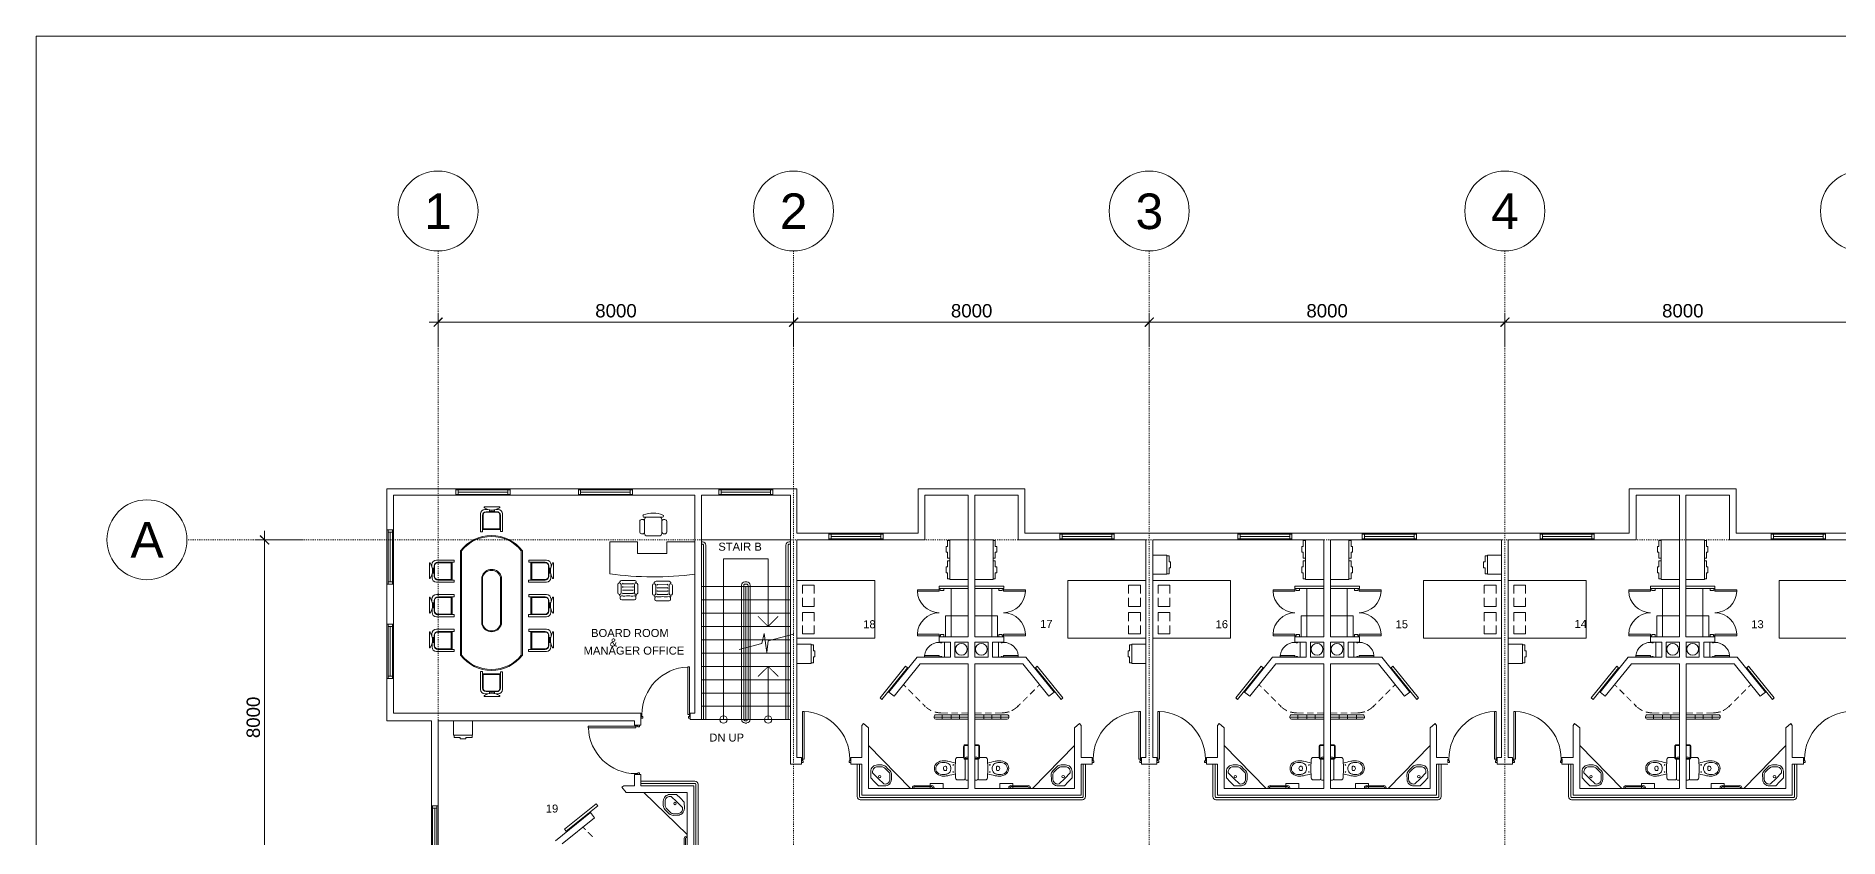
# Model space of a CAD drawing. Header units: feet. Extents: x 24 to 2788, y 15 to 613.
# Drawn here: x 23.6 to 429.2, y 405.8 to 586.3 of the extents above; entities that cross this region are included whole.
import ezdxf

# ---------------------------------------------------------------- set-up
doc = ezdxf.new("R2010")
doc.units = ezdxf.units.FT
doc.header["$MEASUREMENT"] = 0
doc.linetypes.add('DASHED', pattern=[0.5, 0.25, -0.25])
doc.layers.get('0').update_dxf_attribs({"color": 255, "lineweight": 0})
for name, color, linetype, lineweight in [('Dimmension', 250, 'Continuous', 0), ('Furnatures', 30, 'Continuous', 15), ('Pluming', 4, 'Continuous', 13), ('Text', 251, 'Continuous', 9)]:
    doc.layers.add(name, color=color, linetype=linetype, lineweight=lineweight)
doc.layers.add('Doors', color=7, linetype='Continuous')
doc.layers.add('Grid', color=1, linetype='Continuous')
doc.styles.add('PDF Arial', font='arial.ttf')

# ---------------------------------------------------------------- blocks, each defined once
blk = doc.blocks.new('Chair-1')
at = {"layer": 'Furnatures', "lineweight": 0}
for points in [[(-0.163, -0.057), (-0.091, -0.057), (-0.172, -0.019, -0.666626), (-0.171, 0), (0.171, 0, -0.666626), (0.172, -0.019), (0.085, -0.055), (0.135, -0.055, -0.391623), (0.239, -0.157), (0.239, -0.555), (0.188, -0.555), (0.188, -0.508), (-0.214, -0.508), (-0.214, -0.559), (-0.26, -0.559), (-0.26, -0.157, -0.414208), (-0.161, -0.057)], [(0.188, -0.508), (0.188, -0.186, 0.417363), (0.107, -0.107), (-0.135, -0.107, 0.405011), (-0.214, -0.186), (-0.214, -0.508)]]:
    blk.add_lwpolyline(points, format="xyb", dxfattribs=at)
blk.add_lwpolyline([(0.174, -0.178, 0.419733), (0.116, -0.116), (-0.138, -0.116, 0.359852), (-0.201, -0.178), (-0.201, -0.491), (0.174, -0.491)], format="xyb", close=True, dxfattribs=at)
blk.add_lwpolyline([(-0.057, -0.064), (-0.057, -0.093), (0.053, -0.093), (0.053, -0.064)], dxfattribs=at)
blk.add_arc((-0.006, 0.229), 0.298, 252.295, 287.705, dxfattribs=at)
blk = doc.blocks.new('Table')
at = {"layer": 'Furnatures', "lineweight": 0}
for points in [[(0.694, 1.122), (0.694, -1.23, -0.488212), (-0.699, -1.23), (-0.699, 1.122, -0.492401)], [(0.669, 1.122), (0.669, -1.23, -0.475138), (-0.673, -1.23), (-0.673, 1.12, -0.480962)], [(0.22, 0.529), (0.22, -0.533, -0.769265), (-0.22, -0.533), (-0.22, 0.529, -0.788517)], [(-0.203, 0.529), (-0.203, -0.533, 0.736835), (0.199, -0.533), (0.199, 0.529, 0.757942)]]:
    blk.add_lwpolyline(points, format="xyb", close=True, dxfattribs=at)
blk = doc.blocks.new('Chair2')
at = {"layer": 'Furnatures', "lineweight": 0}
for points in [[(-0.146, 0), (0.146, 0, -0.362248), (0.181, -0.031), (0.181, -0.061, -0.414213), (0.149, -0.093, 0.071582), (0.075, -0.086, -0.11845), (-0.071, -0.086, 0.079777), (-0.144, -0.093, -0.432167), (-0.175, -0.062), (-0.176, -0.032, -0.399545), (-0.146, 0)], [(-0.183, -0.124, -0.390131), (-0.144, -0.155), (-0.144, -0.347, -0.458804), (-0.181, -0.382, -0.386542), (-0.217, -0.347), (-0.217, -0.155, -0.35836), (-0.183, -0.124), (-0.183, -0.109, -0.400862), (-0.166, -0.084)], [(-0.178, -0.383), (-0.179, -0.41, 0.380657), (-0.148, -0.438), (0.15, -0.438, 0.357836), (0.191, -0.408), (0.192, -0.382)], [(0.127, -0.133, -0.414214), (0.115, -0.144), (-0.106, -0.145, -0.414214), (-0.115, -0.134)], [(0.112, -0.219), (-0.105, -0.218, -0.414214), (-0.114, -0.208)], [(0.125, -0.281, -0.414214), (0.113, -0.291), (-0.104, -0.29, -0.414214), (-0.113, -0.28)], [(-0.113, -0.352, 0.414214), (-0.102, -0.362, 0.414185), (-0.113, -0.373)], [(0.126, -0.353, -0.414214), (0.114, -0.363), (-0.102, -0.362)], [(0.123, -0.23, 0.414214), (0.112, -0.219, 0.414214), (0.123, -0.209)], [(0.194, -0.124), (0.194, -0.107, 0.399007), (0.171, -0.083)]]:
    blk.add_lwpolyline(points, format="xyb", dxfattribs=at)
blk.add_lwpolyline([(0.2, -0.382), (0.192, -0.382, -0.337746), (0.158, -0.35), (0.158, -0.158, -0.348336), (0.19, -0.124), (0.198, -0.123, -0.361892), (0.232, -0.158), (0.232, -0.35, -0.379542)], format="xyb", close=True, dxfattribs=at)
for centre, start, end in [((-0.106, -0.156), 90.2087, 180.203), ((-0.105, -0.229), 90.3669, 180.2212), ((-0.103, -0.301), 90.2087, 180.203), ((0.115, -0.302), 0.2032, 90.2032), ((0.116, -0.154), 0.2032, 90.2032), ((0.116, -0.374), 0.2032, 90.2032)]:
    blk.add_arc(centre, 0.0106, start, end, dxfattribs=at)
blk = doc.blocks.new('Chair3')
at = {"layer": 'Furnatures', "lineweight": 0}
for points in [[(-0.21, -0.038, 0.699629), (-0.21, -0.09), (-0.129, -0.09), (0.146, -0.09), (0.205, -0.09), (0.218, -0.09, 0.836403), (0.226, -0.045, 0.191066), (-0.21, -0.038)], [(-0.188, -0.185, 0.414214), (-0.229, -0.145), (-0.258, -0.145, 0.414214), (-0.298, -0.185), (-0.298, -0.427, 0.414186), (-0.258, -0.467), (-0.229, -0.467, 0.414214), (-0.188, -0.427)], [(0.144, -0.09, -0.414213), (0.201, -0.147), (0.201, -0.185), (0.201, -0.427), (0.201, -0.456, -0.414213), (0.144, -0.513), (-0.131, -0.513, -0.414185), (-0.188, -0.456), (-0.188, -0.427), (-0.188, -0.185), (-0.188, -0.147, -0.414213), (-0.131, -0.09)], [(0.201, -0.427, 0.414186), (0.241, -0.467), (0.271, -0.467, 0.414214), (0.311, -0.427), (0.311, -0.185, 0.414214), (0.271, -0.145), (0.241, -0.145, 0.414214), (0.201, -0.185)]]:
    blk.add_lwpolyline(points, format="xyb", dxfattribs=at)
blk = doc.blocks.new('Office')
at = {"layer": 'Furnatures', "lineweight": 0}
blk.add_lwpolyline([(0.957, -0.469), (0.957, 0.262), (0.33, 0.262), (0.33, 0), (-0.33, 0), (-0.33, 0.262), (-0.957, 0.262), (-0.957, -0.457, 0.068224)], format="xyb", close=True, dxfattribs=at)
blk = doc.blocks.new('Door')
at = {"layer": 'Doors', "lineweight": 5}
for points in [[(-0.059, 0.08), (-0.021, 0.08), (-0.021, 1.152), (-0.059, 1.152)], [(-1.109, 0), (-1.071, 0), (-1.071, 0.038), (-1.088, 0.038), (-1.088, 0.08), (-1.109, 0.08)], [(0, 0), (-0.038, 0), (-0.038, 0.038), (-0.021, 0.038), (-0.021, 0.08), (0, 0.08)]]:
    blk.add_lwpolyline(points, close=True, dxfattribs=at)
blk.add_arc((-0.015, 0.079), 1.073, 92.3612, 179.9488, dxfattribs=at)
blk = doc.blocks.new('Window')
at = {"lineweight": 0}
for points in [[(1.219, 0), (0, 0), (0, 0.148), (1.219, 0.148)], [(0.051, 0.021), (0.051, 0.123), (0, 0.123), (0, 0.021)], [(1.219, 0.021), (1.219, 0.123), (1.168, 0.123), (1.168, 0.021)]]:
    blk.add_lwpolyline(points, close=True, dxfattribs=at)
for points in [[(0.051, 0.123), (1.168, 0.123)], [(1.168, 0.072), (0.051, 0.072)], [(0.051, 0.021), (1.168, 0.021)]]:
    blk.add_lwpolyline(points, dxfattribs=at)
blk = doc.blocks.new('Sink')
at = {"layer": 'Pluming', "lineweight": 0}
blk.add_lwpolyline([(-0.225, -0.135), (-0.174, -0.186), (-0.128, -0.233, 0.20163), (-0.038, -0.268), (0.063, -0.264, 0.196173), (0.169, -0.219, 0.201655), (0.212, -0.111), (0.212, -0.111), (0.21, 0.028), (0.121, 0.116), (0.032, 0.201), (-0.112, 0.201), (-0.112, 0.201, 0.201655), (-0.22, 0.156, 0.196173), (-0.262, 0.051), (-0.262, -0.047, 0.201655), (-0.225, -0.136)], format="xyb", dxfattribs=at)
blk.add_lwpolyline([(-0.098, -0.207, 0.20163), (-0.038, -0.231), (0.063, -0.231, 0.196173), (0.138, -0.198, 0.201654), (0.169, -0.121), (0.167, -0.091), (0.04, 0.036), (-0.087, 0.159), (-0.112, 0.159, 0.201654), (-0.189, 0.126, 0.196173), (-0.22, 0.051), (-0.22, -0.047, 0.201655), (-0.195, -0.106), (-0.149, -0.156)], format="xyb", close=True, dxfattribs=at)
blk.add_circle((0, 0), 0.0275, dxfattribs=at)
blk = doc.blocks.new('accessible Hand')
at = {"layer": 'Pluming', "lineweight": 0}
for points in [[(0.047, 0.639), (0.047, 0.25)], [(0.072, 0.639), (0.072, 0.25)], [(0.11, 0.658), (0.091, 0.658)], [(0.11, 0.688), (0.095, 0.688)], [(0.091, 0.231), (0.11, 0.231)], [(0.095, 0.201), (0.11, 0.201)]]:
    blk.add_lwpolyline(points, dxfattribs=at)
blk.add_lwpolyline([(0, 0.292), (0, 0), (0.11, 0), (0.11, 0.292)], close=True, dxfattribs=at)
for centre, radius, start, end in [((0.095, 0.639), 0.0487, 90, 180), ((0.091, 0.639), 0.0191, 90, 180), ((0.095, 0.25), 0.0487, 180.0055, 270), ((0.091, 0.25), 0.0191, 180.0056, 269.9999)]:
    blk.add_arc(centre, radius, start, end, dxfattribs=at)
blk = doc.blocks.new('Toilet')
at = {"layer": 'Pluming', "lineweight": 0}
blk.add_line((-0.256, 0), (0.256, 0), dxfattribs=at)
for points in [[(-0.126, 0.712, 0.180883), (-0.183, 0.539, 0.034528), (-0.171, 0.457, 0.017331), (-0.131, 0.289)], [(0.126, 0.518, 0.165153), (0.106, 0.667, 0.571941), (-0.119, 0.667, 0.179597), (-0.142, 0.517, 0.068995), (-0.119, 0.452, 0.250971), (-0.028, 0.39, 0.054511), (0.011, 0.39, 0.25088), (0.103, 0.452, 0.068995), (0.126, 0.518)], [(0.114, 0.289, 0.017331), (0.154, 0.457, 0.011626), (0.164, 0.538, 0.180908), (0.107, 0.711, 0.440691), (-0.127, 0.711)], [(0.038, 0.523, 0.236067), (0.025, 0.548, 0.353499), (-0.044, 0.548, 0.236042), (-0.057, 0.523), (-0.057, 0.502, 0.380629), (-0.044, 0.487, 0.058069), (0.025, 0.487)], [(0.038, 0.523), (0.038, 0.502, -0.380629), (0.025, 0.487)], [(-0.542, 0), (-0.542, 0.07, -0.414214), (-0.506, 0.106), (-0.252, 0.106)], [(-0.529, 0), (-0.529, 0.07, -0.414214), (-0.506, 0.093), (-0.252, 0.093)], [(-0.256, 0.108, 0.237145), (-0.239, 0.074, 0.191995), (-0.235, 0.072, 0.414213), (-0.263, 0.044)], [(0.224, 0.072, 0.191995), (0.229, 0.074, 0.3575), (0.248, 0.104), (0.248, 0.239, 0.401104), (0.205, 0.284), (-0.006, 0.292), (-0.214, 0.284, 0.401077), (-0.256, 0.239)], [(-0.218, 0), (-0.218, 0.07, 0.414214), (-0.254, 0.106)], [(-0.231, 0), (-0.231, 0.07, 0.414214), (-0.254, 0.093)], [(0.258, 0), (0.258, 0.044, 0.414213), (0.231, 0.072), (-0.227, 0.072)]]:
    blk.add_lwpolyline(points, format="xyb", dxfattribs=at)
for points in [[(-0.263, 0), (-0.262, 0.046)], [(-0.256, 0.106), (-0.256, 0.241)], [(-0.235, 0.072), (0.226, 0.072)]]:
    blk.add_lwpolyline(points, dxfattribs=at)
for centre in [(-0.089, 0.337), (0.072, 0.337)]:
    blk.add_circle(centre, 0.00635, dxfattribs=at)
blk = doc.blocks.new('Small Door')
at = {"layer": 'Doors', "lineweight": 0}
for points in [[(-0.339, 0), (-0.322, 0), (-0.322, 0.025), (-0.33, 0.025), (-0.33, 0.055), (-0.339, 0.055)], [(0, 0), (-0.013, 0), (-0.013, 0.025), (-0.004, 0.025), (-0.004, 0.055), (0, 0.055)]]:
    blk.add_lwpolyline(points, dxfattribs=at)
blk.add_lwpolyline([(-0.004, 0.055), (-0.004, 0.385), (-0.034, 0.385), (-0.034, 0.055)], close=True, dxfattribs=at)
blk.add_arc((0.003, 0.054), 0.333, 96.3462, 179.842, dxfattribs=at)
blk = doc.blocks.new('Two Doors')
at = {"layer": 'Doors', "lineweight": 0}
for points in [[(-0.485, 0), (-0.485, 0.491), (-0.519, 0.491), (-0.519, 0)], [(0.485, 0), (0.485, 0.491), (0.519, 0.491), (0.519, 0)], [(0.544, 0), (0.519, 0), (0.519, -0.03), (0.493, -0.03), (0.493, -0.106), (0.544, -0.106)]]:
    blk.add_lwpolyline(points, close=True, dxfattribs=at)
blk.add_lwpolyline([(0.485, 0.491, 0.401509), (0, 0, 0.401481), (-0.485, 0.491)], format="xyb", dxfattribs=at)
blk.add_lwpolyline([(-0.544, -0.106), (-0.497, -0.106), (-0.497, -0.03), (-0.519, -0.03), (-0.519, 0), (-0.544, 0), (-0.544, -0.106)], dxfattribs=at)

msp = doc.modelspace()

# ---------------------------------------------------------------- linework, layer by layer
at = {"color": 255, "lineweight": 0, "transparency": 33554559}
for p, q in [((130.27, 484.15), (118.08, 484.15)), ((374.21, 473.15), (362.02, 473.15)), ((173.32, 462.39), (193.35, 462.39))]:
    msp.add_line(p, q, dxfattribs=at)
at = {"color": 255, "lineweight": 0}
msp.add_lwpolyline([(23.64, 586.31), (659.47, 586.31), (659.47, 64), (23.64, 64)], close=True, dxfattribs=at)
at = {"color": 255, "lineweight": 0, "transparency": 33554559}
for points in [[(253.97, 152.88), (253.97, 151.39), (246.1, 151.39), (246.1, 141.4), (222.09, 141.4), (222.09, 151.39), (194.83, 151.39), (194.83, 141.4), (102.58, 141.4), (102.58, 193.64), (112.57, 193.64), (112.57, 260.92), (102.58, 260.92), (102.58, 284.88), (112.57, 284.88), (112.57, 340.89), (102.58, 340.89), (102.58, 364.89), (112.57, 364.89), (112.57, 432.17), (102.58, 432.17), (102.58, 484.41), (145.64, 484.41)], [(112.57, 412.99), (114.1, 412.99), (114.1, 432.17), (158.25, 432.17), (158.25, 431.15), (159.73, 431.15), (159.73, 433.9), (104.06, 433.9), (104.06, 482.93), (145.64, 482.93)], [(118.08, 484.41), (118.08, 482.93)], [(118.08, 483.14), (130.27, 483.14)], [(118.58, 483.14), (118.58, 484.15)], [(129.76, 483.65), (118.58, 483.65)], [(129.76, 484.15), (129.76, 483.14)], [(130.27, 482.93), (130.27, 484.41)], [(414, 472.89), (414, 474.42), (406.09, 474.42), (406.09, 484.41), (382.08, 484.41), (382.08, 474.42), (246.1, 474.42), (246.1, 484.41), (222.09, 484.41), (222.09, 474.42), (194.83, 474.42), (194.83, 484.41), (157.83, 484.41)], [(157.83, 482.93), (171.84, 482.93), (171.84, 433.9), (170.83, 433.9), (170.83, 432.42), (173.32, 432.42), (173.32, 482.93), (193.35, 482.93), (193.35, 422.39), (195.85, 422.39), (195.85, 423.91), (194.83, 423.91), (194.83, 472.89), (223.58, 472.89), (223.58, 482.93), (233.36, 482.93), (233.36, 451.05), (226.84, 451.05)], [(177.22, 482.93), (177.22, 484.41)], [(189.41, 484.15), (177.22, 484.15), (177.22, 483.14), (189.41, 483.14)], [(177.77, 483.14), (177.77, 484.15)], [(188.9, 483.65), (177.77, 483.65)], [(188.9, 484.15), (188.9, 483.14)], [(189.41, 484.41), (189.41, 482.93)], [(192.33, 484.41), (194.07, 484.41)], [(341.23, 422.39), (338.73, 422.39), (338.73, 415.4), (289.45, 415.4), (289.45, 422.39), (286.95, 422.39), (286.95, 423.91), (289.45, 423.91), (289.45, 431.11), (289.79, 431.53), (290.93, 430.6), (290.93, 416.92), (313.33, 416.92), (313.33, 444.99), (302.53, 444.99), (296.69, 437.71), (295.51, 438.64), (301.81, 446.52), (309.35, 446.52), (309.35, 449.9), (306.81, 449.9), (306.81, 451.05), (313.33, 451.05), (313.33, 472.89), (306.17, 472.89), (274.85, 472.89), (274.85, 423.91), (275.82, 423.91), (275.82, 422.39), (272.35, 422.39), (272.35, 423.91), (273.32, 423.91), (273.32, 472.89), (244.58, 472.89), (244.58, 482.93), (234.84, 482.93), (234.84, 451.05), (241.36, 451.05), (241.36, 449.9), (238.82, 449.9), (238.82, 446.52), (246.35, 446.52), (252.66, 438.64), (251.52, 437.71), (245.63, 444.99), (234.84, 444.99), (234.84, 416.92), (257.23, 416.92), (257.23, 430.6), (258.42, 431.53), (258.76, 431.11), (258.76, 423.91), (261.26, 423.91), (261.26, 422.39), (258.76, 422.39), (258.76, 415.4), (209.44, 415.4), (209.44, 422.39), (206.94, 422.39), (206.94, 423.91), (209.44, 423.91), (209.44, 431.11), (209.77, 431.53), (210.92, 430.6), (210.92, 416.92), (233.36, 416.92), (233.36, 444.99), (222.52, 444.99), (216.68, 437.71), (215.49, 438.64), (221.84, 446.52), (229.38, 446.52), (229.38, 449.9), (226.84, 449.9), (226.84, 451.3), (227.13, 451.3), (227.13, 451.56), (227.89, 451.56), (227.89, 451.05)], [(341.23, 423.91), (338.73, 423.91), (338.73, 431.11), (338.39, 431.53), (337.25, 430.6), (337.25, 416.92), (314.85, 416.92), (314.85, 444.99), (325.65, 444.99), (331.49, 437.71), (332.68, 438.64), (326.37, 446.52), (318.83, 446.52), (318.83, 449.9), (321.37, 449.9), (321.37, 451.05), (314.85, 451.05), (314.85, 472.89), (353.34, 472.89), (353.34, 423.91), (352.36, 423.91), (352.36, 422.39), (355.83, 422.39), (355.83, 423.91), (354.86, 423.91), (354.86, 472.89), (383.61, 472.89), (383.61, 482.93), (393.34, 482.93), (393.34, 451.05), (386.82, 451.05), (386.82, 449.9), (389.36, 449.9), (389.36, 446.52), (381.83, 446.52), (375.52, 438.64), (376.66, 437.71), (382.55, 444.99), (393.34, 444.99), (393.34, 416.92), (370.95, 416.92), (370.95, 430.6), (369.76, 431.53), (369.42, 431.11), (369.42, 423.91), (366.93, 423.91), (366.93, 422.39), (369.42, 422.39), (369.42, 415.4), (418.75, 415.4), (418.75, 422.39), (421.24, 422.39), (421.24, 423.91), (418.75, 423.91), (418.75, 431.11), (418.41, 431.53), (417.26, 430.6), (417.26, 416.92), (394.87, 416.92), (394.87, 444.99), (405.66, 444.99), (411.51, 437.71), (412.69, 438.64), (406.34, 446.52), (398.81, 446.52), (398.81, 449.9), (401.35, 449.9), (401.35, 451.05), (394.83, 451.05), (394.83, 482.93), (404.61, 482.93), (404.61, 472.89), (433.35, 472.89)], [(414, 474.42), (433.35, 474.42), (433.35, 484.41), (525.6, 484.41), (525.6, 462.94), (524.12, 462.94)], [(104.06, 475.14), (102.58, 475.14)], [(103.85, 475.14), (103.85, 474.59), (102.83, 474.59)], [(102.83, 462.94), (102.83, 475.14)], [(103.34, 463.45), (103.34, 474.59)], [(103.85, 474.59), (103.85, 463.45)], [(173.32, 472.89), (193.35, 472.89)], [(173.32, 472.43), (173.58, 472.43)], [(173.32, 471.92), (173.58, 471.92)], [(173.83, 471.67), (173.83, 432.42)], [(174.34, 471.67), (174.34, 432.42)], [(192.33, 471.67), (192.33, 432.42)], [(192.84, 471.67), (192.84, 432.42)], [(193.35, 472.43), (193.09, 472.43)], [(193.35, 471.92), (193.09, 471.92)], [(201.99, 472.89), (201.99, 474.42)], [(214.18, 473.15), (201.99, 473.15), (201.99, 474.16), (214.18, 474.16)], [(202.49, 474.16), (202.49, 473.15)], [(202.49, 473.66), (213.67, 473.66)], [(213.67, 473.15), (213.67, 474.16)], [(214.18, 474.42), (214.18, 472.89)], [(229.21, 468.74), (228.7, 468.74), (228.7, 470.1), (228.4, 470.1), (228.4, 471.41), (228.7, 471.41), (228.7, 472.77), (229.21, 472.77)], [(238.94, 468.74), (239.45, 468.74), (239.45, 470.1), (239.79, 470.1), (239.79, 471.41), (239.45, 471.41), (239.45, 472.77), (238.94, 472.77)], [(253.97, 472.89), (253.97, 474.42)], [(266.17, 474.16), (253.97, 474.16), (253.97, 473.15), (266.17, 473.15)], [(254.52, 473.15), (254.52, 474.16)], [(265.66, 473.66), (254.52, 473.66)], [(265.66, 474.16), (265.66, 473.15)], [(266.17, 472.89), (266.17, 474.42)], [(293.98, 474.42), (293.98, 472.89)], [(306.17, 473.15), (293.98, 473.15), (293.98, 474.16), (306.17, 474.16)], [(294.53, 474.16), (294.53, 473.15)], [(294.53, 473.66), (305.67, 473.66)], [(305.67, 473.15), (305.67, 474.16)], [(306.17, 472.89), (306.17, 474.42)], [(309.22, 468.74), (308.71, 468.74), (308.71, 470.1), (308.38, 470.1), (308.38, 471.41), (308.71, 471.41), (308.71, 472.77), (309.22, 472.77)], [(314.85, 472.89), (314.85, 463.96), (318.96, 463.96), (318.96, 472.89)], [(318.96, 468.74), (319.47, 468.74), (319.47, 470.1), (319.81, 470.1), (319.81, 471.41), (319.47, 471.41), (319.47, 472.77), (318.96, 472.77)], [(322.01, 472.89), (322.01, 474.42)], [(322.52, 473.15), (322.52, 474.16)], [(333.65, 473.66), (322.52, 473.66)], [(333.65, 474.16), (333.65, 473.15)], [(334.2, 474.42), (334.2, 472.89)], [(362.02, 472.89), (362.02, 474.42)], [(362.02, 474.16), (374.21, 474.16)], [(362.52, 474.16), (362.52, 473.15)], [(362.52, 473.66), (373.66, 473.66)], [(373.66, 473.15), (373.66, 474.16)], [(374.21, 472.89), (374.21, 474.42)], [(389.24, 468.74), (388.73, 468.74), (388.73, 470.1), (388.39, 470.1), (388.39, 471.41), (388.73, 471.41), (388.73, 472.77), (389.24, 472.77)], [(393.34, 463.96), (389.24, 463.96), (389.24, 472.89), (393.34, 472.89)], [(394.83, 463.96), (398.97, 463.96), (398.97, 472.89), (394.83, 472.89)], [(398.97, 468.74), (399.48, 468.74), (399.48, 470.1), (399.78, 470.1), (399.78, 471.41), (399.48, 471.41), (399.48, 472.77), (398.97, 472.77)], [(414, 473.15), (426.2, 473.15), (426.2, 474.16), (414, 474.16)], [(414.51, 473.15), (414.51, 474.16)], [(425.69, 473.66), (414.51, 473.66)], [(425.69, 474.16), (425.69, 473.15)], [(426.2, 472.89), (426.2, 474.42)], [(178.32, 432.42), (178.32, 468.66), (188.35, 468.66), (188.35, 453.42)], [(229.21, 468.15), (228.7, 468.15), (228.7, 466.8), (228.4, 466.8), (228.4, 465.44), (228.7, 465.44), (228.7, 464.09), (229.21, 464.09)], [(238.94, 468.15), (239.45, 468.15), (239.45, 466.8), (239.79, 466.8), (239.79, 465.44), (239.45, 465.44), (239.45, 464.09), (238.94, 464.09)], [(278.02, 465.27), (278.53, 465.27), (278.53, 466.63), (278.87, 466.63), (278.87, 467.94), (278.53, 467.94), (278.53, 469.29), (278.02, 469.29)], [(309.22, 468.15), (308.71, 468.15), (308.71, 466.8), (308.38, 466.8), (308.38, 465.44), (308.71, 465.44), (308.71, 464.09), (309.22, 464.09)], [(318.96, 468.15), (319.47, 468.15), (319.47, 466.8), (319.81, 466.8), (319.81, 465.44), (319.47, 465.44), (319.47, 464.09), (318.96, 464.09)], [(350.16, 465.27), (349.65, 465.27), (349.65, 466.63), (349.31, 466.63), (349.31, 467.94), (349.65, 467.94), (349.65, 469.29), (350.16, 469.29)], [(353.34, 469.42), (350.16, 469.42), (350.16, 465.15), (353.34, 465.15)], [(389.24, 468.15), (388.73, 468.15), (388.73, 466.8), (388.39, 466.8), (388.39, 465.44), (388.73, 465.44), (388.73, 464.09), (389.24, 464.09)], [(398.97, 468.15), (399.48, 468.15), (399.48, 466.8), (399.78, 466.8), (399.78, 465.44), (399.48, 465.44), (399.48, 464.09), (398.97, 464.09)], [(102.58, 462.94), (104.06, 462.94)], [(102.83, 463.45), (103.85, 463.45), (103.85, 462.94)], [(182.34, 462.65), (182.34, 432.42)], [(182.85, 462.65), (182.85, 432.42)], [(183.57, 463.41), (183.1, 463.41)], [(183.57, 462.9), (183.1, 462.9)], [(183.31, 462.39), (183.31, 432.42)], [(183.82, 462.65), (183.82, 432.42)], [(184.33, 462.65), (184.33, 432.42)], [(198.73, 460.79), (198.73, 462.69), (196.06, 462.69), (196.06, 460.79)], [(233.36, 462.44), (226.84, 462.44), (226.84, 461.93), (233.36, 461.93)], [(234.84, 462.44), (241.36, 462.44), (241.36, 461.93), (234.84, 461.93)], [(269.43, 460.79), (269.43, 462.69), (272.09, 462.69), (272.09, 460.79)], [(278.74, 460.79), (278.74, 462.69), (276.07, 462.69), (276.07, 460.79)], [(313.33, 462.44), (306.81, 462.44), (306.81, 461.93), (313.33, 461.93)], [(314.85, 462.44), (321.37, 462.44), (321.37, 461.93), (314.85, 461.93)], [(349.44, 460.79), (349.44, 462.69), (352.11, 462.69), (352.11, 460.79)], [(358.76, 460.79), (358.76, 462.69), (356.09, 462.69), (356.09, 460.79)], [(393.34, 462.44), (386.82, 462.44), (386.82, 461.93), (393.34, 461.93)], [(394.87, 462.44), (401.35, 462.44), (401.35, 461.93), (394.87, 461.93)], [(173.32, 459.39), (193.35, 459.39)], [(196.06, 459.85), (196.06, 457.91), (198.73, 457.91), (198.73, 459.85)], [(229.55, 451.05), (229.55, 461.93)], [(238.65, 451.05), (238.65, 461.93)], [(272.09, 459.85), (272.09, 457.91), (269.43, 457.91), (269.43, 459.85)], [(276.07, 459.85), (276.07, 457.91), (278.74, 457.91), (278.74, 459.85)], [(309.56, 451.05), (309.56, 461.93)], [(318.62, 451.05), (318.62, 461.93)], [(352.11, 459.85), (352.11, 457.91), (349.44, 457.91), (349.44, 459.85)], [(356.09, 459.85), (356.09, 457.91), (358.76, 457.91), (358.76, 459.85)], [(389.53, 451.05), (389.53, 461.93)], [(398.64, 451.05), (398.64, 461.93)], [(173.32, 456.42), (193.35, 456.42)], [(198.73, 454.6), (198.73, 456.51), (196.06, 456.51), (196.06, 454.6)], [(228.23, 451.05), (228.23, 455.83), (233.36, 455.83)], [(239.92, 451.05), (239.92, 455.83), (234.84, 455.83)], [(269.43, 454.6), (269.43, 456.51), (272.09, 456.51), (272.09, 454.6)], [(278.74, 454.6), (278.74, 456.51), (276.07, 456.51), (276.07, 454.6)], [(308.25, 451.05), (308.25, 455.83), (313.33, 455.83)], [(319.93, 451.05), (319.93, 455.83), (314.85, 455.83)], [(349.44, 454.6), (349.44, 456.51), (352.11, 456.51), (352.11, 454.6)], [(358.76, 454.6), (358.76, 456.51), (356.09, 456.51), (356.09, 454.6)], [(388.26, 451.05), (388.26, 455.83), (393.34, 455.83)], [(399.95, 451.05), (399.95, 455.83), (394.87, 455.83)], [(104.06, 453.88), (102.58, 453.88)], [(102.83, 453.38), (103.85, 453.38), (103.85, 453.88)], [(102.83, 453.88), (102.83, 441.69), (103.85, 441.69), (103.85, 442.2), (102.83, 442.2)], [(103.34, 453.38), (103.34, 442.2)], [(103.85, 442.2), (103.85, 453.38)], [(173.32, 453.42), (193.35, 453.42)], [(173.32, 450.41), (193.35, 450.41)], [(194.07, 451.68), (188.35, 450.16), (188.01, 447.53), (187.46, 451.85), (186.91, 449.57), (181.83, 448.21)], [(196.06, 453.63), (196.06, 451.73), (198.73, 451.73), (198.73, 453.63)], [(272.09, 453.63), (272.09, 451.73), (269.43, 451.73), (269.43, 453.63)], [(276.07, 453.63), (276.07, 451.73), (278.74, 451.73), (278.74, 453.63)], [(352.11, 453.63), (352.11, 451.73), (349.44, 451.73), (349.44, 453.63)], [(356.09, 453.63), (356.09, 451.73), (358.76, 451.73), (358.76, 453.63)], [(173.32, 447.41), (193.35, 447.41)], [(194.83, 445.08), (198.01, 445.08), (198.01, 449.4), (194.83, 449.4)], [(198.01, 449.27), (198.51, 449.27), (198.51, 447.91), (198.85, 447.91), (198.85, 446.6), (198.51, 446.6), (198.51, 445.25), (198.01, 445.25)], [(228.02, 446.52), (228.02, 449.9)], [(240.13, 446.52), (240.13, 449.9)], [(270.15, 449.27), (269.64, 449.27), (269.64, 447.91), (269.34, 447.91), (269.34, 446.6), (269.64, 446.6), (269.64, 445.25), (270.15, 445.25)], [(273.32, 445.08), (270.15, 445.08), (270.15, 449.4), (273.32, 449.4)], [(308.04, 446.52), (308.04, 449.9)], [(320.14, 446.52), (320.14, 449.9)], [(358.04, 449.27), (358.54, 449.27), (358.54, 447.91), (358.84, 447.91), (358.84, 446.6), (358.54, 446.6), (358.54, 445.25), (358.04, 445.25)], [(388.05, 446.52), (388.05, 449.9)], [(394.83, 449.9), (397.83, 449.9), (397.83, 446.52), (394.87, 446.52), (394.87, 449.9)], [(400.16, 446.52), (400.16, 449.9)], [(173.32, 444.4), (193.35, 444.4)], [(188.35, 432.42), (188.35, 444.4)], [(104.06, 441.69), (102.58, 441.69)], [(173.32, 441.4), (193.35, 441.4)], [(173.32, 438.39), (193.35, 438.39)], [(173.32, 435.43), (193.35, 435.43)], [(223.58, 435.34), (223.7, 435.51)], [(233.36, 433.82), (233.36, 434.03)], [(234.84, 433.82), (234.84, 434.03)], [(242.5, 434.28), (242.54, 434.11)], [(243.26, 434.41), (243.18, 434.58)], [(244.62, 435.34), (244.45, 435.51)], [(303.59, 435.34), (303.72, 435.51)], [(313.33, 433.82), (313.33, 434.03)], [(314.85, 433.82), (314.85, 434.03)], [(322.47, 434.28), (322.56, 434.11)], [(323.28, 434.41), (323.19, 434.58)], [(324.46, 435.51), (324.59, 435.34)], [(383.56, 435.34), (383.73, 435.51)], [(402.49, 434.28), (402.57, 434.11)], [(403.29, 434.41), (403.21, 434.58)], [(404.61, 435.34), (404.48, 435.51)], [(193.35, 432.42), (173.32, 432.42)], [(183.57, 432.17), (183.1, 432.17)], [(183.57, 431.66), (183.1, 431.66)], [(225.74, 433.01), (233.36, 433.01)], [(233.36, 432.5), (226.07, 432.5)], [(227.47, 432.5), (227.47, 433.52)], [(229.5, 432.5), (229.5, 433.52)], [(231.37, 432.5), (231.37, 433.52)], [(242.46, 433.01), (234.84, 433.01)], [(234.84, 432.5), (242.12, 432.5)], [(236.83, 432.5), (236.83, 433.52)], [(238.69, 432.5), (238.69, 433.52)], [(240.72, 432.5), (240.72, 433.52)], [(305.75, 433.01), (313.37, 433.01)], [(313.37, 432.5), (306.09, 432.5)], [(307.49, 432.5), (307.49, 433.52)], [(309.52, 432.5), (309.52, 433.52)], [(311.38, 432.5), (311.38, 433.52)], [(322.47, 433.01), (314.85, 433.01)], [(314.85, 432.5), (322.13, 432.5)], [(316.84, 432.5), (316.84, 433.52)], [(318.71, 432.5), (318.71, 433.52)], [(320.74, 432.5), (320.74, 433.52)], [(385.77, 433.01), (393.39, 433.01)], [(393.39, 432.5), (386.1, 432.5)], [(387.5, 432.5), (387.5, 433.52)], [(389.53, 432.5), (389.53, 433.52)], [(391.4, 432.5), (391.4, 433.52)], [(402.49, 433.01), (394.87, 433.01)], [(394.87, 432.5), (402.15, 432.5)], [(396.86, 432.5), (396.86, 433.52)], [(398.72, 432.5), (398.72, 433.52)], [(400.75, 432.5), (400.75, 433.52)], [(121.72, 428.95), (121.72, 428.44), (120.36, 428.44), (120.36, 428.14), (119.05, 428.14), (119.05, 428.44), (117.69, 428.44), (117.69, 428.95)], [(220.36, 416.92), (210.92, 426.62)], [(247.79, 416.92), (257.23, 426.62)], [(300.38, 416.92), (290.93, 426.62)], [(327.81, 416.92), (337.25, 426.62)], [(380.39, 416.92), (370.95, 426.62)], [(407.82, 416.92), (417.26, 426.62)], [(208.38, 422.39), (208.38, 415.1)], [(288.39, 422.39), (288.39, 415.1)], [(288.9, 422.39), (288.9, 415.1)], [(368.41, 422.39), (368.41, 415.1)], [(170.11, 393.64), (170.11, 416.04), (156.39, 416.04), (155.46, 417.22), (155.88, 417.56), (158.25, 417.56), (158.25, 420.06), (159.73, 420.06), (159.73, 417.56), (171.59, 417.56), (171.59, 368.24)], [(170.11, 406.59), (160.41, 416.04)], [(112.83, 401.35), (112.83, 412.99)], [(112.83, 412.48), (113.84, 412.48)], [(113.33, 412.48), (113.33, 401.35)], [(113.84, 400.79), (113.84, 412.99)], [(114.1, 400.79), (114.1, 412.99)], [(140.47, 405.16), (148.35, 411.51), (149.28, 410.32), (141.99, 404.44)]]:
    msp.add_lwpolyline(points, dxfattribs=at)
for points in [[(229.21, 463.96), (229.21, 472.89), (233.36, 472.89), (233.36, 463.96)], [(238.94, 463.96), (238.94, 472.89), (234.84, 472.89), (234.84, 463.96)], [(309.22, 463.96), (309.22, 472.89), (313.33, 472.89), (313.33, 463.96)], [(334.2, 473.15), (334.2, 474.16), (322.01, 474.16), (322.01, 473.15)], [(274.85, 465.15), (274.85, 469.42), (278.02, 469.42), (278.02, 465.15)], [(230.35, 446.52), (233.36, 446.52), (233.36, 449.9), (230.35, 449.9)], [(237.84, 446.52), (234.84, 446.52), (234.84, 449.9), (237.84, 449.9)], [(310.32, 446.52), (313.33, 446.52), (313.33, 449.9), (310.32, 449.9)], [(317.86, 446.52), (314.85, 446.52), (314.85, 449.9), (317.86, 449.9)], [(354.86, 449.4), (354.86, 445.08), (358.04, 445.08), (358.04, 449.4)], [(390.34, 446.52), (393.34, 446.52), (393.34, 449.9), (390.34, 449.9)], [(213.54, 437.33), (213.92, 436.99), (219.68, 444.1), (219.26, 444.44)], [(254.65, 437.33), (254.23, 436.99), (248.51, 444.1), (248.89, 444.44)], [(293.52, 437.33), (293.94, 436.99), (299.7, 444.1), (299.27, 444.44)], [(334.67, 437.33), (334.24, 436.99), (328.49, 444.1), (328.91, 444.44)], [(373.53, 437.33), (373.95, 436.99), (379.67, 444.1), (379.29, 444.44)], [(414.64, 437.33), (414.26, 436.99), (408.5, 444.1), (408.92, 444.44)], [(121.84, 432.17), (117.57, 432.17), (117.57, 428.95), (121.84, 428.95)], [(149.66, 413.45), (150, 413.03), (142.88, 407.31), (142.55, 407.74)]]:
    msp.add_lwpolyline(points, close=True, dxfattribs=at)
at = {"color": 255, "lineweight": 0, "ltscale": 0.190512, "transparency": 33554559}
for points in [[(212.36, 463.75), (194.83, 463.75), (194.83, 450.79), (212.36, 450.79), (212.36, 463.75)], [(255.79, 463.75), (273.32, 463.75), (273.32, 450.79), (255.79, 450.79), (255.79, 463.75)], [(292.37, 463.75), (274.85, 463.75), (274.85, 450.79), (292.37, 450.79), (292.37, 463.75)], [(335.81, 463.75), (353.34, 463.75), (353.34, 450.79), (335.81, 450.79), (335.81, 463.75)], [(372.39, 463.75), (354.86, 463.75), (354.86, 450.79), (372.39, 450.79), (372.39, 463.75)], [(415.82, 463.75), (433.35, 463.75), (433.35, 450.79), (415.82, 450.79), (415.82, 463.75)]]:
    msp.add_lwpolyline(points, dxfattribs=at)
at = {"color": 255, "lineweight": 0, "transparency": 33554559}
for points, format in [([(190.62, 455.68, 0.208, 0.208, 0), (188.35, 453.4, 0.18, 0.18, 0), (186.05, 455.68, 0, 0, 0)], "xyseb"), ([(225.71, 432.82), (225.71, 433.16, -0.414214), (226.07, 433.52), (233.36, 433.52)], "xyb"), ([(242.48, 432.82), (242.48, 433.16, 0.414214), (242.12, 433.52), (234.84, 433.52)], "xyb"), ([(305.73, 432.82), (305.73, 433.16, -0.414214), (306.09, 433.52), (313.37, 433.52)], "xyb"), ([(322.49, 432.82), (322.49, 433.16, 0.414214), (322.13, 433.52), (314.85, 433.52)], "xyb"), ([(385.74, 432.82), (385.74, 433.16, -0.414214), (386.1, 433.52), (393.39, 433.52)], "xyb"), ([(402.51, 432.82), (402.51, 433.16, 0.414214), (402.15, 433.52), (394.87, 433.52)], "xyb"), ([(259.73, 422.39), (259.73, 415.1, -0.414195), (259.03, 414.41), (209.08, 414.41, -0.414186), (208.38, 415.1)], "xyb"), ([(208.89, 422.39), (208.89, 415.1, 0.414185), (209.08, 414.91), (259.03, 414.91, 0.414225), (259.22, 415.1), (259.22, 422.39)], "xyb"), ([(339.75, 422.39), (339.75, 415.1, -0.414195), (339.05, 414.41), (289.09, 414.41, -0.414186), (288.39, 415.1)], "xyb"), ([(339.24, 422.39), (339.24, 415.1, -0.414225), (339.05, 414.91), (289.09, 414.91, -0.414185), (288.9, 415.1)], "xyb"), ([(419.76, 422.39), (419.76, 415.1, -0.414195), (419.06, 414.41), (369.11, 414.41, -0.414186), (368.41, 415.1)], "xyb"), ([(419.25, 422.39), (419.25, 415.1, -0.414225), (419.06, 414.91), (369.11, 414.91, -0.414185), (368.92, 415.1), (368.92, 422.39)], "xyb"), ([(159.73, 418.58), (171.88, 418.58, -0.414214), (172.58, 417.88), (172.58, 367.96, -0.363166), (171.84, 367.29)], "xyb"), ([(164.6, 367.77), (171.88, 367.77, 0.414185), (172.07, 367.96), (172.07, 417.88, 0.414213), (171.88, 418.07), (159.73, 418.07)], "xyb")]:
    msp.add_lwpolyline(points, format=format, dxfattribs=at)
for points, const_width in [([(190.62, 442.14), (188.35, 444.4), (186.05, 442.14)], 0.18), ([(224.97, 434.37), (224.93, 434.49), (224.25, 434.92), (223.85, 435.24)], 0.188), ([(227.26, 433.92), (226.46, 434.01), (225.78, 434.16)], 0.211), ([(240.93, 433.92), (241.72, 434.01), (242.5, 434.18)], 0.215), ([(243.24, 434.49), (243.92, 434.92), (244.53, 435.43)], 0.211), ([(307.27, 433.92), (306.45, 434.01), (305.77, 434.16)], 0.215), ([(320.95, 433.92), (321.73, 434.01), (322.49, 434.18)], 0.215), ([(323.24, 434.49), (323.93, 434.92), (324.53, 435.43)], 0.211), ([(384.96, 434.37), (384.94, 434.49), (384.26, 434.92), (383.88, 435.24)], 0.211), ([(387.25, 433.92), (386.46, 434.01), (385.79, 434.16)], 0.215), ([(400.92, 433.92), (401.73, 434.01), (402.51, 434.18)], 0.211), ([(403.25, 434.49), (403.93, 434.92), (404.54, 435.43)], 0.188)]:
    msp.add_lwpolyline(points, dxfattribs=dict(at, const_width=const_width))
for centre, radius in [((231.81, 448.27), 1.33), ((236.3, 448.27), 1.33), ((311.83, 448.27), 1.33), ((316.31, 448.27), 1.33), ((391.84, 448.27), 1.33), ((396.33, 448.27), 1.33), ((178.3, 432.44), 0.826), ((188.33, 432.44), 0.826)]:
    msp.add_circle(centre, radius, dxfattribs=at)
for centre, radius, start, end in [((173.56, 471.69), 0.741, 0, 90), ((173.56, 471.69), 0.233, 359.9999, 90.0001), ((193.07, 471.69), 0.741, 90, 180), ((193.07, 471.69), 0.233, 89.9999, 180.0001), ((183.08, 462.67), 0.741, 90, 180), ((183.08, 462.67), 0.233, 89.9999, 180.0001), ((183.55, 462.67), 0.741, 0, 90), ((183.55, 462.67), 0.233, 359.9999, 90.0001), ((183.08, 432.44), 0.741, 180, 270), ((183.08, 432.44), 0.233, 179.9999, 270.0001), ((183.55, 432.44), 0.741, 270.0055, 0), ((183.55, 432.44), 0.233, 270.0055, 0), ((226.07, 432.87), 0.36, 180.0055, 270), ((242.12, 432.87), 0.36, 270, 359.9945), ((306.09, 432.87), 0.36, 180.0055, 270), ((322.13, 432.87), 0.36, 270, 359.9945), ((386.1, 432.87), 0.36, 180.0055, 270), ((402.15, 432.87), 0.36, 270, 359.9945)]:
    msp.add_arc(centre, radius, start, end, dxfattribs=at)
for points in [[(218.71, 440.25), (218.83, 440.38), (219.26, 439.66)], [(218.83, 440.38), (219.26, 439.66), (219.43, 439.79)], [(219.81, 439.11), (219.94, 439.28), (220.87, 438.05)], [(219.94, 439.28), (220.87, 438.05), (220.99, 438.22)], [(248.22, 439.28), (247.33, 438.05), (247.16, 438.22)], [(248.39, 439.11), (248.22, 439.28), (247.33, 438.05)], [(249.36, 440.38), (248.89, 439.66), (248.77, 439.79)], [(249.49, 440.25), (249.36, 440.38), (248.89, 439.66)], [(298.68, 440.25), (298.85, 440.38), (299.27, 439.66)], [(298.85, 440.38), (299.27, 439.66), (299.4, 439.79)], [(299.82, 439.11), (299.95, 439.28), (300.88, 438.05)], [(299.95, 439.28), (300.88, 438.05), (301.01, 438.22)], [(328.23, 439.28), (327.3, 438.05), (327.17, 438.22)], [(328.36, 439.11), (328.23, 439.28), (327.3, 438.05)], [(329.33, 440.38), (328.91, 439.66), (328.78, 439.79)], [(329.5, 440.25), (329.33, 440.38), (328.91, 439.66)], [(378.7, 440.25), (378.82, 440.38), (379.29, 439.66)], [(378.82, 440.38), (379.29, 439.66), (379.42, 439.79)], [(379.8, 439.11), (379.97, 439.28), (380.85, 438.05)], [(379.97, 439.28), (380.85, 438.05), (381.02, 438.22)], [(408.25, 439.28), (407.31, 438.05), (407.19, 438.22)], [(408.37, 439.11), (408.25, 439.28), (407.31, 438.05)], [(409.35, 440.38), (408.92, 439.66), (408.75, 439.79)], [(409.47, 440.25), (409.35, 440.38), (408.92, 439.66)], [(221.42, 437.54), (221.54, 437.67), (222.48, 436.48)], [(221.54, 437.67), (222.48, 436.48), (222.6, 436.61)], [(222.98, 435.93), (223.11, 436.1), (223.58, 435.34)], [(223.11, 436.1), (223.58, 435.34), (223.7, 435.51)], [(227.26, 433.82), (227.26, 434.03), (228.78, 433.82)], [(227.26, 434.03), (228.78, 433.82), (228.78, 434.03)], [(229.55, 433.82), (229.55, 434.03), (231.03, 433.82)], [(229.55, 434.03), (231.03, 433.82), (231.03, 434.03)], [(231.79, 433.82), (231.79, 434.03), (233.36, 433.82)], [(231.79, 434.03), (233.36, 433.82), (233.36, 434.03)], [(236.36, 433.82), (236.36, 434.03), (234.84, 433.82)], [(236.36, 434.03), (234.84, 433.82), (234.84, 434.03)], [(238.65, 433.82), (238.65, 434.03), (237.12, 433.82)], [(238.65, 434.03), (237.12, 433.82), (237.12, 434.03)], [(240.93, 433.82), (240.93, 434.03), (239.37, 433.82)], [(240.93, 434.03), (239.37, 433.82), (239.37, 434.03)], [(245.04, 436.1), (244.62, 435.34), (244.45, 435.51)], [(245.17, 435.93), (245.04, 436.1), (244.62, 435.34)], [(246.65, 437.67), (245.72, 436.48), (245.59, 436.61)], [(246.78, 437.54), (246.65, 437.67), (245.72, 436.48)], [(301.39, 437.54), (301.56, 437.67), (302.45, 436.48)], [(301.56, 437.67), (302.45, 436.48), (302.62, 436.61)], [(303, 435.93), (303.13, 436.1), (303.59, 435.34)], [(303.13, 436.1), (303.59, 435.34), (303.72, 435.51)], [(304.31, 435), (303.8, 435.17), (303.93, 435.3)], [(304.18, 434.83), (304.31, 435), (303.8, 435.17)], [(304.99, 434.58), (304.18, 434.83), (304.31, 435)], [(304.9, 434.41), (304.99, 434.58), (304.18, 434.83)], [(305.12, 434.54), (304.9, 434.41), (304.99, 434.58)], [(305.03, 434.33), (305.12, 434.54), (304.9, 434.41)], [(307.27, 433.82), (307.27, 434.03), (308.8, 433.82)], [(307.27, 434.03), (308.8, 433.82), (308.8, 434.03)], [(309.56, 433.82), (309.56, 434.03), (311.04, 433.82)], [(309.56, 434.03), (311.04, 433.82), (311.04, 434.03)], [(311.8, 433.82), (311.8, 434.03), (313.33, 433.82)], [(311.8, 434.03), (313.33, 433.82), (313.33, 434.03)], [(316.38, 433.82), (316.38, 434.03), (314.85, 433.82)], [(316.38, 434.03), (314.85, 433.82), (314.85, 434.03)], [(318.62, 433.82), (318.62, 434.03), (317.14, 433.82)], [(318.62, 434.03), (317.14, 433.82), (317.14, 434.03)], [(320.95, 433.82), (320.95, 434.03), (319.38, 433.82)], [(320.95, 434.03), (319.38, 433.82), (319.38, 434.03)], [(325.06, 436.1), (324.59, 435.34), (324.46, 435.51)], [(325.18, 435.93), (325.06, 436.1), (324.59, 435.34)], [(326.62, 437.67), (325.73, 436.48), (325.56, 436.61)], [(326.79, 437.54), (326.62, 437.67), (325.73, 436.48)], [(381.41, 437.54), (381.53, 437.67), (382.46, 436.48)], [(381.53, 437.67), (382.46, 436.48), (382.59, 436.61)], [(383.01, 435.93), (383.14, 436.1), (383.56, 435.34)], [(383.14, 436.1), (383.56, 435.34), (383.73, 435.51)], [(387.25, 433.82), (387.25, 434.03), (388.81, 433.82)], [(387.25, 434.03), (388.81, 433.82), (388.81, 434.03)], [(389.53, 433.82), (389.53, 434.03), (391.06, 433.82)], [(389.53, 434.03), (391.06, 433.82), (391.06, 434.03)], [(391.82, 433.82), (391.82, 434.03), (393.34, 433.82)], [(391.82, 434.03), (393.34, 433.82), (393.34, 434.03)], [(396.39, 433.82), (396.39, 434.03), (394.87, 433.82)], [(396.39, 434.03), (394.87, 433.82), (394.87, 434.03)], [(398.64, 433.82), (398.64, 434.03), (397.15, 433.82)], [(398.64, 434.03), (397.15, 433.82), (397.15, 434.03)], [(400.92, 433.82), (400.92, 434.03), (399.4, 433.82)], [(400.92, 434.03), (399.4, 433.82), (399.4, 434.03)], [(405.07, 436.1), (404.61, 435.34), (404.48, 435.51)], [(405.2, 435.93), (405.07, 436.1), (404.61, 435.34)], [(406.64, 437.67), (405.71, 436.48), (405.58, 436.61)], [(406.81, 437.54), (406.64, 437.67), (405.71, 436.48)], [(146.74, 408.29), (146.61, 408.16), (147.33, 407.7)], [(146.61, 408.16), (147.33, 407.7), (147.2, 407.57)], [(147.88, 407.19), (147.71, 407.06), (148.94, 406.13)], [(147.71, 407.06), (148.94, 406.13), (148.77, 406)]]:
    msp.add_solid(points, dxfattribs=at)
at = {"layer": 'Dimmension', "color": 250, "lineweight": 0}
for points in [[(114.1, 516.33), (114.1, 523.91)], [(112.06, 521.92), (196.1, 521.92)], [(192.08, 521.92), (276.07, 521.92)], [(272.09, 521.92), (356.09, 521.92)], [(352.11, 521.92), (436.1, 521.92)], [(75.06, 474.93), (75.06, 390.89)], [(83.7, 472.89), (73.03, 472.89)]]:
    msp.add_lwpolyline(points, dxfattribs=at)
for points in [[(194.07, 523.91), (194.07, 516.33)], [(274.08, 523.91), (274.08, 516.33)], [(354.1, 523.91), (354.1, 516.33)]]:
    msp.add_lwpolyline(points, close=True, dxfattribs=at)
at = {"layer": 'Dimmension', "color": 250, "lineweight": 0, "transparency": 33554559}
for points in [[(114.98, 523.02), (113.21, 520.78), (112.99, 520.99)], [(115.2, 522.81), (114.98, 523.02), (113.21, 520.78)], [(192.97, 520.99), (193.18, 520.78), (195, 523.02)], [(195, 523.02), (193.18, 520.78), (192.97, 520.99)], [(193.18, 520.78), (195, 523.02), (195.21, 522.81)], [(195.21, 522.81), (195, 523.02), (193.18, 520.78)], [(272.98, 520.99), (273.19, 520.78), (274.97, 523.02)], [(274.97, 523.02), (273.19, 520.78), (272.98, 520.99)], [(273.19, 520.78), (274.97, 523.02), (275.18, 522.81)], [(275.18, 522.81), (274.97, 523.02), (273.19, 520.78)], [(353, 520.99), (353.21, 520.78), (354.99, 523.02)], [(354.99, 523.02), (353.21, 520.78), (353, 520.99)], [(353.21, 520.78), (354.99, 523.02), (355.2, 522.81)], [(355.2, 522.81), (354.99, 523.02), (353.21, 520.78)], [(76.16, 472), (73.92, 473.78), (74.13, 473.99)], [(75.95, 471.79), (76.16, 472), (73.92, 473.78)]]:
    msp.add_solid(points, dxfattribs=at)
at = {"layer": 'Furnatures', "lineweight": 9}
msp.add_lwpolyline([(171.59, 472.47), (171.59, 472.47)], dxfattribs=at)
at = {"layer": 'Grid', "linetype": 'DASHED', "lineweight": 0}
for points in [[(114.1, 118.76), (114.1, 537.88)], [(194.07, 118.76), (194.07, 537.88)], [(274.08, 118.76), (274.08, 537.88)], [(354.1, 118.76), (354.1, 537.88)], [(552.6, 472.89), (57.62, 472.89)]]:
    msp.add_lwpolyline(points, dxfattribs=at)
at = {"layer": 'Grid', "lineweight": 0}
for centre in [(114.07, 546.92), (194.05, 546.92), (274.06, 546.92), (354.08, 546.92), (434.09, 546.92), (48.58, 472.91)]:
    msp.add_circle(centre, 9, dxfattribs=at)

# ---------------------------------------------------------------- block references
at = {"color": 255, "lineweight": 0, "transparency": 33554559, "xscale": 10, "yscale": 10, "zscale": 10}
msp.add_blockref('Window', (145.64, 482.93), dxfattribs=at)
at = {"layer": 'Doors', "color": 255, "lineweight": 0, "transparency": 33554559, "yscale": 10, "zscale": 10}
for name, p, xscale, rotation in [('Two Doors', (226.84, 456.49), -10, 90), ('Two Doors', (241.32, 456.49), 10, 270), ('Two Doors', (306.85, 456.49), -10, 90), ('Two Doors', (321.33, 456.49), 10, 270), ('Two Doors', (386.87, 456.49), -10, 90), ('Two Doors', (401.35, 456.49), 10, 270), ('Small Door', (227.39, 446.52), -10, 90), ('Small Door', (240.76, 446.52), 10, 270), ('Small Door', (307.4, 446.52), -10, 90), ('Small Door', (320.78, 446.52), 10, 270), ('Small Door', (387.42, 446.52), -10, 90), ('Small Door', (400.79, 446.52), 10, 270), ('Door', (159.4, 431.15), 10, 90)]:
    msp.add_blockref(name, p, dxfattribs=dict(at, xscale=xscale, rotation=rotation))
for p, xscale in [((170.83, 432.76), 10), ((195.85, 422.75), -10), ((272.35, 422.75), 10), ((275.82, 422.75), -10), ((352.36, 422.75), 10), ((355.88, 422.75), -10), ((432.38, 422.75), 10)]:
    msp.add_blockref('Door', p, dxfattribs=dict(at, xscale=xscale))
at = {"layer": 'Furnatures', "lineweight": 9, "xscale": 10, "yscale": 10, "zscale": 10}
for name, p in [('Chair-1', (126.22, 480.3)), ('Chair3', (162.42, 478.92)), ('Table', (126.12, 459.22)), ('Office', (162.27, 469.84))]:
    msp.add_blockref(name, p, dxfattribs=at)
at = {"layer": 'Furnatures', "lineweight": 9, "yscale": 10, "zscale": 10}
for name, p, xscale, rotation in [('Chair-1', (112.15, 465.97), 10, 90), ('Chair-1', (140.05, 465.97), -10, 270), ('Chair2', (156.85, 459.38), 10, 180), ('Chair2', (164.63, 459.18), 10, 180), ('Chair-1', (112.15, 458.2), 10, 90), ('Chair-1', (140.05, 458.2), -10, 270), ('Chair-1', (112.15, 450.39), 10, 90), ('Chair-1', (140.05, 450.39), -10, 270), ('Chair-1', (126.22, 437.67), -10, 180)]:
    msp.add_blockref(name, p, dxfattribs=dict(at, xscale=xscale, rotation=rotation))
at = {"layer": 'Pluming', "lineweight": 0, "yscale": 10, "zscale": 10}
for name, p, xscale, rotation in [('Toilet', (233.36, 421.35), -10, 90), ('Toilet', (234.84, 421.35), 10, 270), ('Toilet', (313.37, 421.35), -10, 90), ('Toilet', (314.85, 421.35), 10, 270), ('Toilet', (393.39, 421.35), -10, 90), ('Toilet', (394.87, 421.35), 10, 270), ('Sink', (213.44, 419.61), -10, 90), ('Sink', (254.71, 419.61), 10, 270), ('Sink', (293.45, 419.61), -10, 90), ('Sink', (334.73, 419.61), 10, 270), ('Sink', (373.47, 419.61), -10, 90), ('Sink', (414.74, 419.61), 10, 270), ('accessible Hand', (227.68, 418.03), -10, 90), ('accessible Hand', (240.47, 418.03), 10, 270), ('accessible Hand', (307.7, 418.03), -10, 90), ('accessible Hand', (320.48, 418.03), 10, 270), ('accessible Hand', (387.71, 418.03), -10, 90), ('accessible Hand', (400.5, 418.03), 10, 270)]:
    msp.add_blockref(name, p, dxfattribs=dict(at, xscale=xscale, rotation=rotation))
at = {"layer": 'Pluming', "lineweight": 0, "xscale": 10, "yscale": 10, "zscale": 10}
for name, p in [('Sink', (167.38, 413.56)), ('accessible Hand', (169.01, 399.31))]:
    msp.add_blockref(name, p, dxfattribs=at)

# ---------------------------------------------------------------- texts
at = {"layer": 'Dimmension', "color": 250, "lineweight": 0, "char_height": 3, "attachment_point": 7, "style": 'PDF Arial'}
for insert in [(149.45, 522.93), (229.46, 522.93), (309.43, 522.93), (389.45, 522.93)]:
    msp.add_mtext('8000', dxfattribs=dict(at, insert=insert))
at = {"layer": 'Dimmension', "color": 250, "lineweight": 0, "insert": (74.05, 428.27), "char_height": 3, "attachment_point": 7, "rotation": 90, "style": 'PDF Arial'}
msp.add_mtext('8000', dxfattribs=at)
at = {"layer": 'Grid', "lineweight": 0, "char_height": 8, "attachment_point": 7, "style": 'PDF Arial'}
for s, insert in [('1', (110.96, 542.87)), ('2', (190.98, 542.87)), ('3', (270.99, 542.74)), ('4', (350.97, 542.87)), ('A', (44.88, 468.91))]:
    msp.add_mtext(s, dxfattribs=dict(at, insert=insert))
at = {"layer": 'Text', "lineweight": 0, "char_height": 1.8, "attachment_point": 7, "style": 'PDF Arial'}
for s, insert in [('STAIR B', (177.13, 470.44)), ('18', (209.73, 452.98)), ('17', (249.53, 453.08)), ('16', (289.01, 452.98)), ('15', (329.5, 452.98)), ('14', (369.76, 453.08)), ('13', (409.52, 452.98)), ('BOARD ROOM', (148.51, 451)), ('&', (152.71, 448.87)), ('MANAGER OFFICE', (146.83, 447.04)), ('DN UP', (175.1, 427.47)), ('19', (138.31, 411.49))]:
    msp.add_mtext(s, dxfattribs=dict(at, insert=insert))

doc.saveas('drawing.dxf')
